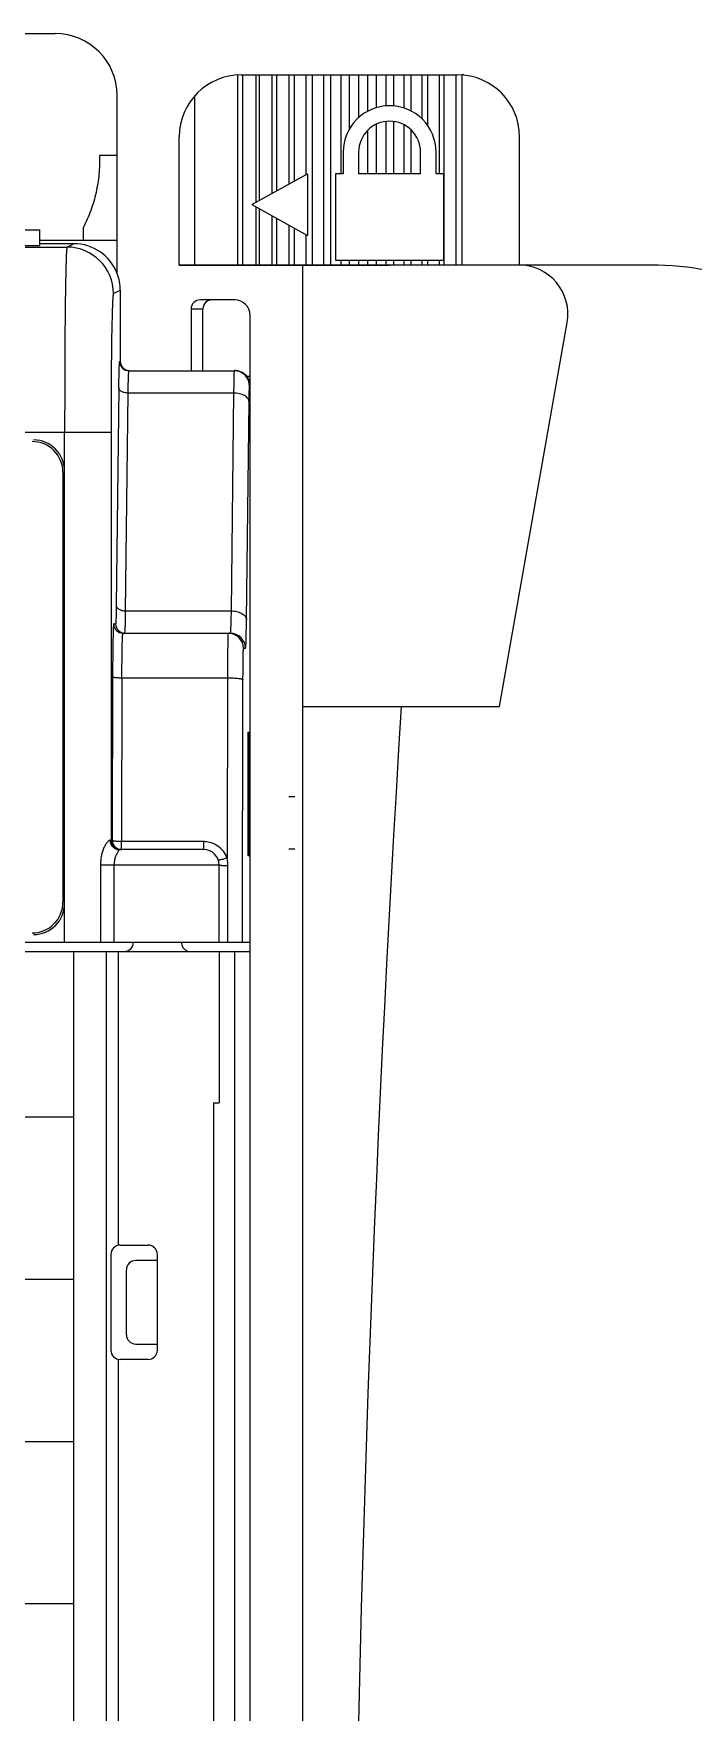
# Model space of a CAD drawing. Header units: inches. Extents: x -38 to 199, y -310 to 64.
# Drawn here: x 122.153 to 122.992, y 56.535 to 58.674 of the extents above; entities that cross this region are included whole.
import ezdxf

# ---------------------------------------------------------------- set-up
doc = ezdxf.new("R2010")
doc.units = ezdxf.units.IN
doc.header["$MEASUREMENT"] = 0
doc.layers.add('off-wire', color=6, linetype='Continuous')
doc.layers.add('PLC', color=7, linetype='Continuous')

# ---------------------------------------------------------------- blocks, each defined once
blk = doc.blocks.new('8')
at = {"layer": 'PLC', "color": 1, "linetype": 'Continuous'}
for p, q in [((5.3701, -170.5646), (5.7127, -170.5646)), ((5.7914, -170.8702), (5.7914, -170.6434)), ((5.7914, -170.7201), (5.7688, -170.7201)), ((4.693, -170.8147), (5.693, -170.8147)), ((5.693, -170.8345), (5.693, -170.8147)), ((5.7481, -170.8122), (5.7481, -170.8284)), ((4.6584, -170.8367), (5.7276, -170.8367)), ((4.693, -170.8345), (5.693, -170.8345)), ((5.7914, -170.8284), (5.693, -170.8284)), ((5.7363, -170.8323), (5.693, -170.8323)), ((5.7363, -170.8323), (5.7276, -170.8367)), ((5.7866, -170.8957), (5.7953, -170.8914)), ((5.7953, -170.8914), (5.7953, -170.9819)), ((5.941, -170.9038), (5.8973, -170.9038)), ((5.7253, -170.9184), (5.7252, -170.9263)), ((5.8855, -170.9156), (5.8855, -170.9938)), ((5.9005, -170.9156), (5.8855, -170.9156)), ((5.9005, -170.9938), (5.9005, -170.9156)), ((5.9607, -175.379), (5.9607, -170.9235)), ((5.7249, -170.9577), (5.7248, -170.9709)), ((5.7953, -170.9819), (5.7947, -170.9823)), ((5.8065, -170.9941), (5.9403, -170.9941)), ((5.941, -170.9938), (5.9403, -170.9941)), ((5.7936, -171.0159), (5.7903, -171.2933)), ((5.9607, -171.0016), (5.9567, -171.0016)), ((5.9607, -171.0134), (5.96, -171.0138)), ((5.8021, -171.3), (5.8054, -171.0225)), ((5.9397, -171.0225), (5.8054, -171.0225)), ((5.9397, -171.0225), (5.9364, -171.3)), ((5.9561, -171.311), (5.9594, -171.0336)), ((5.7836, -171.0729), (4.6024, -171.0729)), ((5.7245, -171.7221), (5.7245, -171.0729)), ((5.7836, -171.0729), (5.7836, -171.5922)), ((5.7225, -171.1237), (5.7225, -171.6709)), ((5.787, -171.3166), (5.7895, -171.3166)), ((5.8016, -171.325), (5.8019, -171.3152)), ((5.8021, -171.3), (5.9364, -171.3)), ((5.7988, -171.3284), (5.9352, -171.3284)), ((5.8013, -171.3284), (5.8016, -171.325)), ((5.9326, -171.3284), (5.9324, -171.3311)), ((5.9549, -171.3481), (5.9523, -171.3481)), ((5.9549, -171.3481), (5.9552, -171.3456)), ((5.7857, -171.3837), (5.7852, -171.5922)), ((5.7975, -171.3852), (5.797, -171.5935)), ((5.7975, -171.3852), (5.9319, -171.3852)), ((5.9319, -171.3852), (5.9314, -171.6147)), ((5.9509, -171.7221), (5.9515, -171.3877)), ((5.9579, -171.4544), (5.9579, -171.6119)), ((5.9579, -171.4544), (5.9593, -171.4544)), ((5.9593, -171.6119), (5.9593, -171.4544)), ((5.7824, -171.5922), (5.7852, -171.5922)), ((5.797, -171.604), (5.797, -171.5935)), ((5.797, -171.5935), (5.9016, -171.5935)), ((5.9016, -171.604), (5.9016, -171.5935)), ((5.794, -171.604), (5.7921, -171.6069)), ((5.9016, -171.604), (5.794, -171.604)), ((5.9593, -171.6119), (5.9579, -171.6119)), ((5.7701, -171.6237), (5.7701, -171.7221)), ((5.9213, -171.6237), (5.7701, -171.6237)), ((5.7875, -171.7221), (5.7875, -171.6237)), ((5.9213, -171.7221), (5.9213, -171.6237)), ((5.9324, -171.7221), (5.9325, -171.6249)), ((4.5906, -171.7221), (5.9607, -171.7221)), ((4.5827, -171.7339), (5.9607, -171.7339)), ((5.7363, -175.2182), (5.7363, -171.7339)), ((5.7775, -171.7339), (5.7775, -175.2182)), ((5.7931, -172.1081), (5.7931, -171.7339)), ((5.9213, -171.7339), (5.9213, -171.9268)), ((5.941, -175.3008), (5.941, -171.7339)), ((5.9142, -171.9268), (5.9142, -175.1394)), ((5.9142, -171.9268), (5.9213, -171.9268)), ((5.7953, -172.1079), (5.8308, -172.1079)), ((5.7835, -172.1197), (5.7835, -172.2418)), ((5.8426, -172.1276), (5.815, -172.1276)), ((5.8426, -172.2418), (5.8426, -172.1197)), ((5.8032, -172.2221), (5.8032, -172.1394)), ((5.815, -172.2339), (5.8426, -172.2339)), ((5.7931, -173.4152), (5.7931, -172.2534)), ((5.8308, -172.2536), (5.7953, -172.2536))]:
    blk.add_line(p, q, dxfattribs=at)
at = {"layer": 'PLC', "color": 1}
for p, q in [((4.7792, -171.9445), (5.7363, -171.9445)), ((4.7792, -172.1512), (5.7363, -172.1512)), ((4.7792, -172.3579), (5.7363, -172.3579)), ((4.7792, -172.5646), (5.7363, -172.5646))]:
    blk.add_line(p, q, dxfattribs=at)
at = {"layer": 'PLC', "color": 1, "linetype": 'Continuous'}
for centre, radius, start, end in [((5.7127, -170.6434), 0.0787, 0, 90), ((5.7276, -170.8957), 0.0591, 0.0052, 89.9864), ((5.8973, -170.9156), 0.0118, 90, 180), ((5.941, -170.9235), 0.0197, 0, 90), ((15.8059, -171.0305), 10.0813, 179.40757, 179.58624), ((22.2648, -171.0716), 16.5402, 179.65114, 180.00432), ((5.8065, -170.9823), 0.0118, 180.0076, 269.9859), ((5.9403, -171.0138), 0.0197, 0.0071, 89.9856), ((5.6831, -171.1237), 0.0394, 0, 90), ((5.6851, -171.1217), 0.0394, 359.7572, 90), ((5.7988, -171.3166), 0.0118, 179.9963, 269.9952), ((5.8013, -171.3166), 0.0118, 180.0785, 269.9991), ((4.2139, -171.2859), 1.5883, 358.9453, 359.4943), ((5.9326, -171.3481), 0.0197, 0.0014, 89.9226), ((5.9352, -171.3481), 0.0197, 359.9955, 89.9954), ((5.7954, -171.5923), 0.0117, 179.9923, 269.9793), ((5.797, -171.5922), 0.0118, 179.9993, 269.9977), ((5.9016, -171.6237), 0.0197, 0, 90), ((5.902, -171.6252), 0.0312, 19.6677, 37.4136), ((5.6831, -171.6709), 0.0394, 270, 360), ((5.6851, -171.6729), 0.0394, 270, 0.2819), ((5.8003, -171.7221), 0.0118, 270, 0), ((5.8849, -171.7221), 0.0118, 180, 247.5), ((5.7953, -172.1197), 0.0118, 90, 180), ((5.8308, -172.1197), 0.0118, 0, 90), ((5.815, -172.1394), 0.0118, 90, 180), ((5.815, -172.2221), 0.0118, 180, 270), ((5.7953, -172.2418), 0.0118, 180, 270), ((5.8308, -172.2418), 0.0118, 270, 0.006)]:
    blk.add_arc(centre, radius, start, end, dxfattribs=at)
for centre, major_axis, ratio, start_param, end_param in [((5.7363, -170.8914), (0.0528, 0.0264), 0.99981, -0.096361, 1.107103), ((5.7363, -170.8914), (-0.0528, -0.0264), 0.99981, 2.678052, 3.045231), ((5.9123, -170.9156), (0.0118, 0), 0.999848, 7.853982, 9.424778), ((5.8071, -170.9819), (0.0106, 0.0053), 0.99981, 2.678052, 4.248696), ((5.941, -171.0134), (-0.0176, -0.0088), 0.99981, 3.32181, 4.248696), ((5.941, -171.0134), (0.0176, 0.0088), 0.99981, -0.463541, 0.180217)]:
    blk.add_ellipse(centre, major_axis=major_axis, ratio=ratio, start_param=start_param, end_param=end_param, dxfattribs=at)
for points, knots in [([(5.7688, -170.7201), (5.7692, -170.728), (5.7689, -170.7398), (5.7669, -170.7554), (5.7647, -170.7671), (5.7617, -170.7786), (5.7579, -170.7901), (5.7534, -170.8013), (5.7499, -170.8086), (5.748, -170.8122)], [0, 0, 0, 0, 0.246944, 0.370809, 0.495073, 0.619962, 0.745664, 0.872289, 1, 1, 1, 1]), ([(5.7276, -170.8367), (5.7276, -170.8367), (5.7275, -170.8367), (5.7275, -170.8368), (5.7275, -170.837), (5.7274, -170.8372), (5.7273, -170.8376), (5.7272, -170.8383), (5.7272, -170.8391), (5.7271, -170.8401), (5.727, -170.8412), (5.7269, -170.8425), (5.7268, -170.8439), (5.7267, -170.8462), (5.7266, -170.8494), (5.7264, -170.8537), (5.7263, -170.8587), (5.7262, -170.8642), (5.726, -170.8704), (5.7259, -170.8771), (5.7257, -170.8844), (5.7256, -170.8922), (5.7254, -170.9035), (5.7253, -170.9123), (5.7253, -170.9184)], [0, 0, 0, 0, 0.000774, 0.001982, 0.003667, 0.005842, 0.011681, 0.01952, 0.029361, 0.041202, 0.05504, 0.070869, 0.088685, 0.108474, 0.153902, 0.207012, 0.267659, 0.335696, 0.410928, 0.493126, 0.582057, 0.677489, 0.779159, 1, 1, 1, 1]), ([(5.7866, -170.8957), (5.7866, -170.8958), (5.7865, -170.8959), (5.7865, -170.8961), (5.7864, -170.8964), (5.7863, -170.8968), (5.7862, -170.8973), (5.7862, -170.8979), (5.7861, -170.8986), (5.786, -170.8998), (5.7859, -170.9015), (5.7857, -170.9039), (5.7856, -170.9066), (5.7854, -170.9098), (5.7853, -170.9133), (5.7852, -170.9173), (5.785, -170.9216), (5.7849, -170.928), (5.7847, -170.9369), (5.7844, -170.9486), (5.7842, -170.9614), (5.7841, -170.9753), (5.7839, -170.9901), (5.7838, -171.0057), (5.7837, -171.0219), (5.7836, -171.0444), (5.7836, -171.0614), (5.7836, -171.0729)], [0, 0, 0, 0, 0.000666, 0.001851, 0.003603, 0.005934, 0.008847, 0.012344, 0.016425, 0.02109, 0.032166, 0.04555, 0.061205, 0.079087, 0.099156, 0.121367, 0.145665, 0.17199, 0.230484, 0.296325, 0.368871, 0.447444, 0.531269, 0.619531, 0.711414, 0.806094, 1, 1, 1, 1]), ([(5.7936, -171.0159), (5.7936, -171.0135), (5.7937, -171.0088), (5.7938, -171.0032), (5.7938, -170.9991), (5.7939, -170.9963), (5.794, -170.9937), (5.794, -170.9914), (5.7941, -170.9894), (5.7942, -170.9876), (5.7943, -170.986), (5.7943, -170.9849), (5.7944, -170.9841), (5.7944, -170.9837), (5.7945, -170.9833), (5.7945, -170.9829), (5.7945, -170.9827), (5.7946, -170.9825), (5.7946, -170.9824), (5.7946, -170.9823), (5.7947, -170.9823)], [0, 0, 0, 0, 0.217545, 0.413663, 0.502583, 0.584974, 0.660569, 0.729105, 0.790328, 0.844039, 0.89005, 0.928176, 0.944228, 0.958258, 0.970258, 0.980227, 0.988161, 0.994067, 0.99797, 1, 1, 1, 1]), ([(5.8054, -171.0225), (5.8054, -171.0205), (5.8055, -171.0165), (5.8056, -171.011), (5.8057, -171.0068), (5.8058, -171.0038), (5.8059, -171.0018), (5.8059, -171.0001), (5.806, -170.9986), (5.8061, -170.9973), (5.8061, -170.9962), (5.8062, -170.9954), (5.8063, -170.9949), (5.8063, -170.9947), (5.8063, -170.9944), (5.8064, -170.9943), (5.8064, -170.9942), (5.8065, -170.9941), (5.8065, -170.9941)], [0, 0, 0, 0, 0.217153, 0.413238, 0.584751, 0.66035, 0.72886, 0.790067, 0.843756, 0.889716, 0.927782, 0.957866, 0.969892, 0.979898, 0.987882, 0.993849, 0.997834, 1, 1, 1, 1]), ([(5.9403, -170.9941), (5.9403, -170.9941), (5.9403, -170.9941), (5.9403, -170.9942), (5.9403, -170.9943), (5.9403, -170.9944), (5.9402, -170.9947), (5.9402, -170.9949), (5.9402, -170.9953), (5.9402, -170.9957), (5.9401, -170.9963), (5.9401, -170.9973), (5.94, -170.9986), (5.94, -171.0001), (5.94, -171.0018), (5.9399, -171.0038), (5.9399, -171.0059), (5.9398, -171.0083), (5.9398, -171.0118), (5.9397, -171.0165), (5.9397, -171.0205), (5.9397, -171.0225)], [0, 0, 0, 0, 0.000701, 0.001864, 0.00569, 0.011556, 0.019469, 0.029423, 0.041411, 0.055422, 0.071446, 0.109492, 0.155456, 0.209169, 0.270416, 0.338981, 0.414648, 0.497199, 0.586333, 0.782622, 1, 1, 1, 1]), ([(5.8054, -171.0225), (5.8046, -171.0225), (5.8031, -171.0224), (5.8009, -171.0221), (5.7989, -171.0214), (5.7971, -171.0206), (5.7956, -171.0196), (5.7945, -171.0185), (5.7938, -171.0172), (5.7936, -171.0163), (5.7936, -171.0159)], [0, 0, 0, 0, 0.155385, 0.307511, 0.451848, 0.585479, 0.706506, 0.81452, 0.911059, 1, 1, 1, 1]), ([(5.9594, -171.0336), (5.9594, -171.0322), (5.9594, -171.0294), (5.9595, -171.0256), (5.9595, -171.0226), (5.9596, -171.0205), (5.9596, -171.0192), (5.9597, -171.018), (5.9597, -171.0169), (5.9598, -171.016), (5.9598, -171.0152), (5.9599, -171.0147), (5.9599, -171.0144), (5.9599, -171.0142), (5.9599, -171.014), (5.96, -171.0139), (5.96, -171.0138), (5.96, -171.0138), (5.96, -171.0138)], [0, 0, 0, 0, 0.217235, 0.4134, 0.584986, 0.660615, 0.729149, 0.790373, 0.844073, 0.890034, 0.928091, 0.958156, 0.970167, 0.980153, 0.98811, 0.994038, 0.99796, 1, 1, 1, 1]), ([(5.9594, -171.0336), (5.9593, -171.0329), (5.959, -171.0314), (5.9578, -171.0293), (5.9559, -171.0274), (5.9535, -171.0257), (5.9505, -171.0244), (5.9471, -171.0233), (5.9435, -171.0227), (5.941, -171.0225), (5.9397, -171.0225)], [0, 0, 0, 0, 0.088915, 0.18538, 0.293295, 0.414254, 0.547907, 0.692338, 0.844576, 1, 1, 1, 1]), ([(5.7903, -171.2933), (5.7903, -171.295), (5.7902, -171.2983), (5.7901, -171.3028), (5.7901, -171.3063), (5.79, -171.3088), (5.7899, -171.3104), (5.7899, -171.3118), (5.7898, -171.313), (5.7898, -171.3141), (5.7897, -171.315), (5.7897, -171.3156), (5.7897, -171.316), (5.7896, -171.3162), (5.7896, -171.3163), (5.7896, -171.3165), (5.7895, -171.3165), (5.7895, -171.3166), (5.7895, -171.3166)], [0, 0, 0, 0, 0.219039, 0.416593, 0.589077, 0.66495, 0.733586, 0.794768, 0.848275, 0.893892, 0.93145, 0.96086, 0.972486, 0.98205, 0.989546, 0.994981, 0.99839, 1, 1, 1, 1]), ([(5.7903, -171.2933), (5.7903, -171.2938), (5.7905, -171.2947), (5.7912, -171.2959), (5.7923, -171.2971), (5.7938, -171.298), (5.7956, -171.2989), (5.7976, -171.2995), (5.7998, -171.2999), (5.8013, -171.2999), (5.8021, -171.3)], [0, 0, 0, 0, 0.088913, 0.185374, 0.293288, 0.414248, 0.547902, 0.692335, 0.844576, 1, 1, 1, 1]), ([(5.787, -171.3166), (5.787, -171.3166), (5.7869, -171.3166), (5.7869, -171.3167), (5.7868, -171.317), (5.7868, -171.3173), (5.7867, -171.3179), (5.7867, -171.3186), (5.7866, -171.3194), (5.7866, -171.3204), (5.7865, -171.3216), (5.7865, -171.3229), (5.7864, -171.3249), (5.7863, -171.3278), (5.7862, -171.3316), (5.7861, -171.3359), (5.786, -171.3407), (5.7859, -171.346), (5.7859, -171.3516), (5.7858, -171.3575), (5.7857, -171.3638), (5.7857, -171.3726), (5.7857, -171.3792), (5.7857, -171.3837)], [0, 0, 0, 0, 0.000536, 0.001522, 0.005137, 0.011024, 0.01919, 0.02963, 0.042332, 0.05728, 0.074447, 0.09379, 0.115264, 0.16443, 0.221587, 0.286261, 0.357886, 0.435892, 0.519667, 0.608545, 0.701855, 0.798836, 1, 1, 1, 1]), ([(5.9364, -171.3), (5.9364, -171.302), (5.9363, -171.306), (5.9362, -171.3116), (5.936, -171.3158), (5.9359, -171.3188), (5.9359, -171.3208), (5.9358, -171.3225), (5.9357, -171.324), (5.9356, -171.3253), (5.9355, -171.3264), (5.9355, -171.3272), (5.9354, -171.3278), (5.9353, -171.3281), (5.9353, -171.3283), (5.9352, -171.3284), (5.9352, -171.3284), (5.9352, -171.3284)], [0, 0, 0, 0, 0.218845, 0.416237, 0.588588, 0.664406, 0.732996, 0.794142, 0.847625, 0.893229, 0.930792, 0.96023, 0.981482, 0.989034, 0.994554, 0.998103, 1, 1, 1, 1]), ([(5.9364, -171.3), (5.9377, -171.3), (5.9402, -171.3001), (5.9438, -171.3008), (5.9472, -171.3018), (5.9502, -171.3031), (5.9526, -171.3048), (5.9545, -171.3067), (5.9557, -171.3088), (5.9561, -171.3103), (5.9561, -171.311)], [0, 0, 0, 0, 0.155389, 0.307521, 0.451858, 0.585485, 0.70651, 0.814522, 0.91106, 1, 1, 1, 1]), ([(5.9552, -171.3456), (5.9553, -171.3449), (5.9554, -171.3432), (5.9555, -171.3389), (5.9557, -171.3321), (5.9559, -171.3223), (5.956, -171.315), (5.9561, -171.311)], [0, 0, 0, 0, 0.063849, 0.146892, 0.367675, 0.655358, 1, 1, 1, 1]), ([(5.7975, -171.3852), (5.7975, -171.3814), (5.7975, -171.374), (5.7976, -171.3649), (5.7977, -171.358), (5.7977, -171.3533), (5.7978, -171.3488), (5.7979, -171.3448), (5.798, -171.3411), (5.7981, -171.3379), (5.7982, -171.3354), (5.7983, -171.3337), (5.7983, -171.3326), (5.7984, -171.3317), (5.7984, -171.3308), (5.7985, -171.3301), (5.7985, -171.3295), (5.7986, -171.329), (5.7987, -171.3287), (5.7987, -171.3285), (5.7988, -171.3284), (5.7988, -171.3284), (5.7988, -171.3284)], [0, 0, 0, 0, 0.2011, 0.391327, 0.480187, 0.56395, 0.641945, 0.713558, 0.778222, 0.83537, 0.884528, 0.905999, 0.925341, 0.94251, 0.957463, 0.970171, 0.980621, 0.988803, 0.994712, 0.998369, 0.999394, 1, 1, 1, 1]), ([(5.9324, -171.3311), (5.9324, -171.3322), (5.9323, -171.3348), (5.9322, -171.3393), (5.9321, -171.345), (5.932, -171.3544), (5.9319, -171.3679), (5.9319, -171.3792), (5.9319, -171.3852)], [0, 0, 0, 0, 0.061297, 0.145256, 0.250208, 0.373862, 0.666877, 1, 1, 1, 1]), ([(5.9515, -171.3877), (5.9516, -171.385), (5.9516, -171.3799), (5.9516, -171.3735), (5.9517, -171.3687), (5.9517, -171.3654), (5.9518, -171.3623), (5.9518, -171.3595), (5.9519, -171.3569), (5.9519, -171.3547), (5.952, -171.353), (5.952, -171.3518), (5.952, -171.351), (5.9521, -171.3504), (5.9521, -171.3498), (5.9521, -171.3493), (5.9522, -171.3489), (5.9522, -171.3485), (5.9522, -171.3483), (5.9523, -171.3482), (5.9523, -171.3481), (5.9523, -171.3481), (5.9523, -171.3481)], [0, 0, 0, 0, 0.200964, 0.391456, 0.480407, 0.564172, 0.642148, 0.71373, 0.778337, 0.835483, 0.88471, 0.906212, 0.925562, 0.942713, 0.957644, 0.970337, 0.980778, 0.98895, 0.994846, 0.998471, 0.999462, 1, 1, 1, 1]), ([(5.7857, -171.3837), (5.7857, -171.3838), (5.7857, -171.3839), (5.7859, -171.384), (5.7862, -171.3842), (5.7866, -171.3843), (5.7871, -171.3844), (5.788, -171.3846), (5.7893, -171.3848), (5.791, -171.385), (5.7938, -171.3852), (5.796, -171.3852), (5.7975, -171.3852)], [0, 0, 0, 0, 0.013411, 0.032832, 0.059851, 0.094901, 0.138001, 0.188839, 0.311996, 0.4604, 0.628858, 1, 1, 1, 1]), ([(5.9319, -171.3852), (5.9331, -171.3852), (5.9356, -171.3853), (5.9392, -171.3854), (5.9426, -171.3856), (5.9451, -171.3859), (5.9469, -171.3861), (5.9481, -171.3863), (5.9491, -171.3865), (5.9499, -171.3867), (5.9506, -171.3869), (5.951, -171.3871), (5.9513, -171.3873), (5.9514, -171.3875), (5.9515, -171.3876), (5.9515, -171.3877)], [0, 0, 0, 0, 0.188607, 0.370965, 0.539304, 0.687679, 0.752718, 0.810928, 0.861828, 0.90497, 0.940046, 0.967092, 0.977728, 0.986584, 1, 1, 1, 1]), ([(5.7824, -171.5922), (5.7822, -171.5922), (5.7817, -171.5923), (5.7809, -171.5928), (5.78, -171.5936), (5.7789, -171.5946), (5.7779, -171.5959), (5.7767, -171.5975), (5.7756, -171.5994), (5.7746, -171.6016), (5.7736, -171.6039), (5.7727, -171.6065), (5.7719, -171.6091), (5.7711, -171.6129), (5.7704, -171.6178), (5.7702, -171.6217), (5.7701, -171.6237)], [0, 0, 0, 0, 0.019245, 0.045227, 0.078689, 0.119757, 0.168205, 0.223799, 0.286155, 0.354285, 0.427081, 0.503537, 0.58288, 0.664358, 0.831029, 1, 1, 1, 1]), ([(5.7824, -171.5922), (5.7824, -171.5937), (5.783, -171.5968), (5.7856, -171.6007), (5.7894, -171.6034), (5.7925, -171.604), (5.794, -171.604)], [0, 0, 0, 0, 0.252205, 0.50306, 0.75218, 1, 1, 1, 1]), ([(5.7852, -171.5922), (5.7852, -171.5922), (5.7853, -171.5923), (5.7855, -171.5924), (5.7858, -171.5926), (5.7862, -171.5927), (5.7867, -171.5928), (5.7876, -171.5929), (5.7889, -171.5931), (5.7906, -171.5933), (5.7926, -171.5934), (5.7948, -171.5935), (5.7963, -171.5935), (5.797, -171.5935)], [0, 0, 0, 0, 0.01224, 0.030922, 0.057489, 0.09228, 0.135262, 0.186085, 0.309435, 0.458246, 0.627302, 0.810546, 1, 1, 1, 1]), ([(5.9016, -171.5935), (5.9024, -171.5935), (5.9055, -171.5936), (5.9086, -171.5942), (5.9108, -171.5949)], [0, 0, 0, 0, 0.249748, 1, 1, 1, 1]), ([(5.7921, -171.6069), (5.7916, -171.6079), (5.7903, -171.6102), (5.7891, -171.6133), (5.7883, -171.6162), (5.7879, -171.6187), (5.7876, -171.6211), (5.7875, -171.6228), (5.7875, -171.6237)], [0, 0, 0, 0, 0.194219, 0.438336, 0.572826, 0.712629, 0.855745, 1, 1, 1, 1]), ([(5.9108, -171.5949), (5.9139, -171.596), (5.9199, -171.599), (5.9248, -171.6036), (5.9268, -171.6062)], [0, 0, 0, 0, 0.500394, 1, 1, 1, 1]), ([(5.9314, -171.6147), (5.9303, -171.615), (5.9283, -171.6157), (5.9255, -171.6165), (5.9234, -171.617), (5.922, -171.6173), (5.9215, -171.6174), (5.9212, -171.6174)], [0, 0, 0, 0, 0.313968, 0.601148, 0.835606, 0.927491, 1, 1, 1, 1]), ([(5.9325, -171.6249), (5.9325, -171.6241), (5.9324, -171.6206), (5.9319, -171.6172), (5.9314, -171.6147)], [0, 0, 0, 0, 0.250127, 1, 1, 1, 1]), ([(5.9212, -171.6174), (5.9211, -171.6174), (5.9208, -171.6174), (5.9206, -171.6174), (5.9204, -171.6174), (5.9203, -171.6173), (5.9202, -171.6173), (5.9202, -171.6172)], [0, 0, 0, 0, 0.385053, 0.67504, 0.785307, 0.873936, 1, 1, 1, 1]), ([(5.9325, -171.6249), (5.9317, -171.6249), (5.9303, -171.6249), (5.9282, -171.6248), (5.9263, -171.6247), (5.9249, -171.6246), (5.9238, -171.6245), (5.9232, -171.6244), (5.9226, -171.6243), (5.9222, -171.6242), (5.9218, -171.624), (5.9216, -171.6239), (5.9214, -171.6239), (5.9214, -171.6238), (5.9213, -171.6237), (5.9213, -171.6237)], [0, 0, 0, 0, 0.19336, 0.379257, 0.549755, 0.698289, 0.762886, 0.820315, 0.87006, 0.91179, 0.945362, 0.970767, 0.980507, 0.988421, 1, 1, 1, 1])]:
    blk.add_open_spline(points, degree=3, knots=knots, dxfattribs=at)
blk = doc.blocks.new('A$C1A590A60')
at = {"color": 7, "linetype": 'Continuous'}
for p, q in [((0.0745, 0), (0.0745, 0.2421)), ((0.0787, 0.2422), (0.3543, 0.2422)), ((0.0807, 0), (0.0807, 0.2422)), ((0.0973, 0.2422), (0.0973, 0.0795)), ((0.102, 0.0822), (0.102, 0.2422)), ((0.118, 0.2422), (0.118, 0.0911)), ((0.1241, 0.0944), (0.1241, 0.2422)), ((0.1394, 0.2422), (0.1394, 0.1029)), ((0.1467, 0.107), (0.1467, 0.2422)), ((0.1613, 0.2422), (0.1613, 0.1151)), ((0.1697, 0), (0.1697, 0.2422)), ((0.1834, 0.2422), (0.1834, 0)), ((0.1931, 0), (0.1931, 0.2422)), ((0.2058, 0.2422), (0.2058, 0.1163)), ((0.2165, 0.1733), (0.2165, 0.2422)), ((0.2283, 0.2422), (0.2283, 0.1878)), ((0.24, 0.196), (0.24, 0.2422)), ((0.2507, 0.2422), (0.2507, 0.2003)), ((0.2633, 0.2027), (0.2633, 0.2422)), ((0.2728, 0.2422), (0.2728, 0.2026)), ((0.2864, 0.1998), (0.2864, 0.2422)), ((0.2947, 0.2422), (0.2947, 0.1964)), ((0.309, 0.186), (0.309, 0.2422)), ((0.316, 0.2422), (0.316, 0.1778)), ((0.331, 0.1163), (0.331, 0.2422)), ((0.3367, 0.2422), (0.3367, 0)), ((0.3524, 0), (0.3524, 0.2422)), ((0.36, 0), (0.36, 0.242)), ((0.0197, 0), (0.0197, 0.2156)), ((0.24, 0.1163), (0.24, 0.1718)), ((0.2507, 0.1793), (0.2507, 0.1163)), ((0.2633, 0.1163), (0.2633, 0.1829)), ((0.2728, 0.1828), (0.2728, 0.1163)), ((0.2864, 0.1163), (0.2864, 0.1785)), ((0.2947, 0.1725), (0.2947, 0.1163)), ((0, 0), (0, 0.1635)), ((0.4331, 0), (0.4331, 0.1635)), ((0.2087, 0.1438), (0.2087, 0.1163)), ((0.2283, 0.1438), (0.2283, 0.1163)), ((0.3071, 0.1163), (0.3071, 0.1438)), ((0.3268, 0.1163), (0.3268, 0.1438)), ((0.0925, 0.0769), (0.1634, 0.1163)), ((0.1634, 0.1163), (0.1634, 0.0375)), ((0.1988, 0.1163), (0.1988, 0.006)), ((0.2087, 0.1163), (0.1988, 0.1163)), ((0.3071, 0.1163), (0.2283, 0.1163)), ((0.3366, 0.1163), (0.3268, 0.1163)), ((0.3366, 0.006), (0.3366, 0.1163)), ((0.0925, 0.0769), (0.1634, 0.0375)), ((0.0973, 0.0742), (0.0973, 0)), ((0.102, 0), (0.102, 0.0716)), ((0.118, 0.0627), (0.118, 0)), ((0.1241, 0), (0.1241, 0.0594)), ((0.1394, 0.0508), (0.1394, 0)), ((0.1467, 0), (0.1467, 0.0468)), ((0.1613, 0.0387), (0.1613, 0)), ((0.1988, 0.006), (0.3366, 0.006)), ((0.2058, 0.006), (0.2058, 0)), ((0.2165, 0), (0.2165, 0.006)), ((0.2283, 0.006), (0.2283, 0)), ((0.24, 0), (0.24, 0.006)), ((0.2507, 0.006), (0.2507, 0)), ((0.2633, 0), (0.2633, 0.006)), ((0.2728, 0.006), (0.2728, 0)), ((0.2864, 0), (0.2864, 0.006)), ((0.2947, 0.006), (0.2947, 0)), ((0.309, 0), (0.309, 0.006)), ((0.316, 0.006), (0.316, 0)), ((0.331, 0), (0.331, 0.006))]:
    blk.add_line(p, q, dxfattribs=at)
blk.add_line((0.4331, 0), (0, 0))
for centre, radius, start, end in [((0.0787, 0.1635), 0.0787, 90, 180), ((0.3543, 0.1635), 0.0787, 0, 90), ((0.3622, 0.1438), 0.0984, 90, 91.3317), ((0.2677, 0.1438), 0.0591, 0, 180), ((0.2677, 0.1438), 0.0394, 0, 180)]:
    blk.add_arc(centre, radius, start, end, dxfattribs=at)
blk = doc.blocks.new('9')
at = {"color": 7}
for points in [[(9.5536, -184.8722), (9.8036, -184.8722), (9.8899, -184.3831, 0.466308), (9.8283, -184.3097), (9.3962, -184.3097), (9.6639, -184.3097)], [(9.8344, -188.9347), (9.9962, -188.9347, 0.414214), (10.3712, -188.5597), (10.3712, -184.6847, 0.414214), (9.9962, -184.3097), (9.8344, -184.3097)]]:
    blk.add_lwpolyline(points, format="xyb", dxfattribs=at)
blk.add_lwpolyline([(9.9962, -188.9347), (9.5536, -188.9347), (9.5536, -184.3097)], dxfattribs=at)
blk.add_arc((42.6552, -186.9035), 33.0391, 176.47522, 182.54792, dxfattribs=at)
at = {"layer": 'PLC', "color": 7, "linetype": 'Continuous'}
for p, q in [((9.5355, -184.9869), (9.5434, -184.9869)), ((9.5434, -185.0538), (9.5355, -185.0538))]:
    blk.add_line(p, q, dxfattribs=at)
at = {"color": 7, "extrusion": (0, 0, -1), "xscale": -1, "zscale": -1}
blk.add_blockref('A$C1A590A60', (-9.3962, -184.3097), dxfattribs=at)

msp = doc.modelspace()

# ---------------------------------------------------------------- block references
at = {"layer": 'off-wire', "color": 0}
for name, p in [('8', (116.46754, 229.23826)), ('9', (112.94181, 242.68852))]:
    msp.add_blockref(name, p, dxfattribs=at)

doc.saveas('drawing.dxf')
